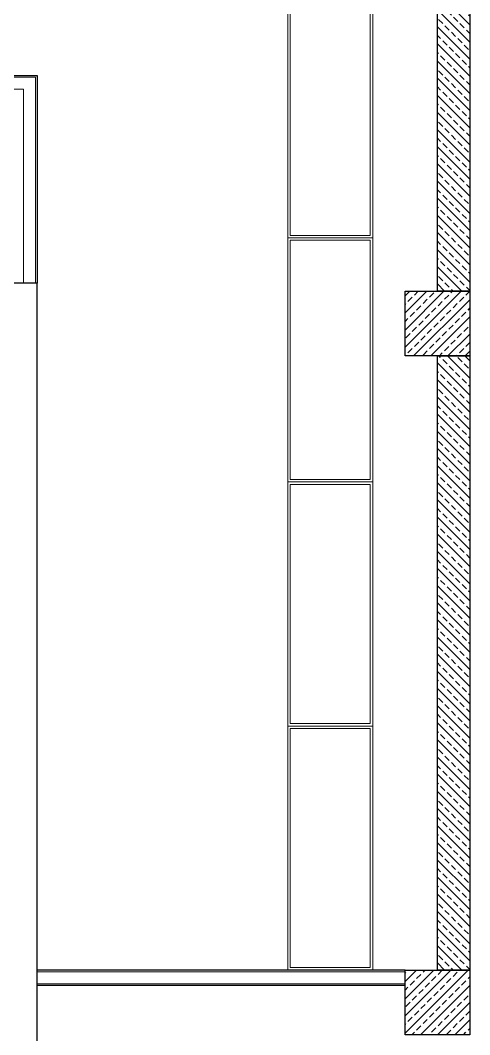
# Model space of a CAD drawing. Header units: metres. Extents: x -9802 to 773, y -8579 to 5125.
# Drawn here: x -859 to -303, y -7556 to -6301 of the extents above; entities that cross this region are included whole.
import ezdxf

# ---------------------------------------------------------------- set-up
doc = ezdxf.new("R2010")
doc.units = ezdxf.units.M
doc.header["$MEASUREMENT"] = 0
doc.layers.get('0').update_dxf_attribs({"color": 30, "lineweight": 0})
for name, color, linetype in [('AG-PLASTER', 73, 'Continuous'), ('V-0_Hatch_Concrete', 252, 'Continuous'), ('V-2_Column', 160, 'Continuous'), ('V-2_Wall_Concrete', 160, 'Continuous')]:
    doc.layers.add(name, color=color, linetype=linetype)
doc.layers.add('AG-Wall', color=4, linetype='Continuous', lineweight=20)
doc.layers.add('SP1-Equipment', color=4, linetype='Continuous', lineweight=9)

# ---------------------------------------------------------------- blocks, each defined once
blk = doc.blocks.new('ST-B2')
at = {"layer": 'AG-PLASTER'}
for p, q in [((-100, 12070), (6100, 12070)), ((-100, 12070), (-100, 11530)), ((6100, 12070), (6100, 9500)), ((90, 11880), (2530, 11880)), ((90, 11880), (90, 11530)), ((2530, 11880), (2530, 9500)), ((90, 11530), (-100, 11530)), ((90, 9870), (-100, 9870)), ((-100, 9870), (-100, 9500)), ((90, 9870), (90, 9500))]:
    blk.add_line(p, q, dxfattribs=at)
at = {"layer": 'AG-Wall'}
for p, q in [((-80, 12050), (6080, 12050)), ((-80, 12050), (-80, 11550)), ((6080, 12050), (6080, 9500)), ((70, 11900), (2550, 11900)), ((70, 11900), (70, 11550)), ((2550, 11900), (2550, 9500)), ((2700, 11900), (2700, 9500)), ((2700, 11900), (5930, 11900)), ((5930, 11900), (5930, 9500)), ((70, 11550), (-80, 11550)), ((70, 9850), (-80, 9850)), ((-80, 9850), (-80, 9500)), ((70, 9850), (70, 9500))]:
    blk.add_line(p, q, dxfattribs=at)
at = {"layer": 'V-2_Wall_Concrete'}
for p, q in [((720, 9500), (-100, 9500)), ((-100, 9500), (-100, -100)), ((720, 9100), (720, 9500)), ((2420, 9100), (2420, 9500)), ((6100, 9500), (2420, 9500)), ((6100, -100), (6100, 9500)), ((300, 300), (300, 9100)), ((300, 9100), (720, 9100)), ((2420, 9100), (5700, 9100)), ((5700, 9100), (5700, 300)), ((5700, 300), (300, 300)), ((-100, -100), (6100, -100))]:
    blk.add_line(p, q, dxfattribs=at)
blk = doc.blocks.new('ss2')
at = {"layer": 'SP1-Equipment', "color": 251, "ltscale": 0.3}
for points in [[(-95914, -359185), (-98934, -359185), (-98934, -358135), (-95914, -358135)], [(-95944, -359155), (-98904, -359155), (-98904, -358165), (-95944, -358165)]]:
    blk.add_lwpolyline(points, close=True, dxfattribs=at)
blk = doc.blocks.new('A$C444451AC')
at = {"layer": 'SP1-Equipment', "rotation": 270}
for p in [(351885, -162154), (351885, -165174), (351885, -168194), (351885, -171214)]:
    blk.add_blockref('ss2', p, dxfattribs=at)
blk = doc.blocks.new('kolon 80x80')
at = {"layer": 'V-0_Hatch_Concrete'}
h = blk.add_hatch(dxfattribs=at)
h.set_pattern_fill('ANSI33', color=256, scale=0.6)
h.set_pattern_definition([(45, (-190.3679, -46.12143), (-0.10606602, 0.10606602), []), (45, (-190.26183, -46.12143), (-0.10606602, 0.10606602), [0.075, -0.0375])])
h.paths.add_polyline_path([(0, -0.8), (0.8, -0.8), (0.8, 0), (0, 0)])
blk.add_lwpolyline([(0, -0.8), (0, 0), (0.8, 0), (0.8, -0.8)], close=True)

msp = doc.modelspace()

# ---------------------------------------------------------------- hatches: boundary and pattern name
at = {"layer": 'V-0_Hatch_Concrete', "ltscale": 0.3}
h = msp.add_hatch(dxfattribs=at)
h.set_pattern_fill('ANSI33', color=256, scale=60, angle=90)
h.set_pattern_definition([(135, (3e-05, -5040), (-10.6066, -10.6066), []), (135, (3e-05, -5029.393), (-10.6066, -10.6066), [7.5, -3.75])])
h.paths.add_polyline_path([(-303.4, -5875.9), (-343.4, -5875.9), (-343.4, -6635.9), (-303.4, -6635.9)])
h = msp.add_hatch(dxfattribs=at)
h.set_pattern_fill('ANSI33', color=256, scale=60, angle=90)
h.set_pattern_definition([(135, (-3e-05, -5880), (-10.6066, -10.6066), []), (135, (-3e-05, -5869.393), (-10.6066, -10.6066), [7.5, -3.75])])
h.paths.add_polyline_path([(-303.4, -6715.9), (-343.4, -6715.9), (-343.4, -7475.9), (-303.4, -7475.9)])

# ---------------------------------------------------------------- linework, layer by layer
at = {"layer": 'AG-PLASTER'}
for p, q in [((-383.4, -7475.9), (-838.4, -7475.9)), ((-383.4, -7494.9), (-838.4, -7494.9))]:
    msp.add_line(p, q, dxfattribs=at)
at = {"layer": 'AG-Wall'}
for p, q in [((-383.4, -7477.9), (-838.4, -7477.9)), ((-383.4, -7492.9), (-838.4, -7492.9))]:
    msp.add_line(p, q, dxfattribs=at)
at = {"layer": 'V-2_Column'}
msp.add_lwpolyline([(-343.4, -6635.9), (-343.4, -5875.9), (-303.4, -5875.9), (-303.4, -6635.9), (-343.4, -6635.9)], dxfattribs=at)
msp.add_lwpolyline([(-303.4, -6715.9), (-303.4, -7475.9), (-343.4, -7475.9), (-343.4, -6715.9)], close=True, dxfattribs=at)

# ---------------------------------------------------------------- block references
at = {"ltscale": 0.3, "xscale": 0.1, "yscale": 0.1, "zscale": 0.1}
msp.add_blockref('ST-B2', (-1448.4, -7575.9), dxfattribs=at)
at = {"layer": 'SP1-Equipment', "ltscale": 0.3, "xscale": 0.1, "yscale": 0.1, "zscale": 0.1}
msp.add_blockref('A$C444451AC', (201.6, 54.1), dxfattribs=at)
at = {"layer": 'V-2_Column', "xscale": 100, "yscale": 100, "zscale": 100}
for p in [(-383.4, -6635.9), (-383.4, -7475.9)]:
    msp.add_blockref('kolon 80x80', p, dxfattribs=at)

doc.saveas('drawing.dxf')
